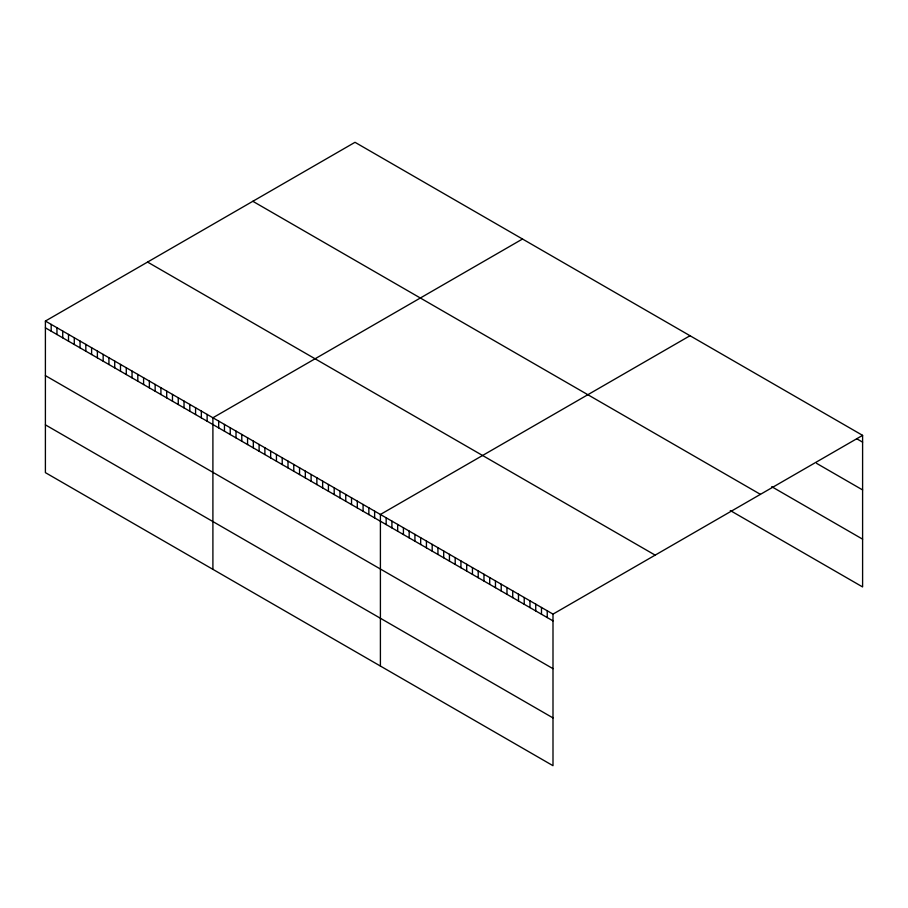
<?xml version="1.0" encoding="UTF-8"?>
<svg xmlns="http://www.w3.org/2000/svg" width="908" height="908" viewBox="0 0 908 908"><rect width="100%" height="100%" fill="white"/><g stroke="black" fill="none" stroke-linecap="round" stroke-linejoin="round"><path stroke-width="1.36" d="M45.4 321.057L552.995 614.114L552.995 765.694L45.4 472.637L45.4 321.057L355.005 142.306L862.6 435.363L862.6 586.943L730.293 510.546M522.509 239.02L212.903 417.771L212.903 569.339M690.023 335.722L380.407 514.473L380.407 666.052M552.995 614.114L862.6 435.363M856.846 438.825L862.6 442.139M816.576 463.352L862.6 489.923M771.709 486.677L862.6 539.159M252.833 201.292L760.427 494.349M147.573 262.072L655.167 555.129M45.4 327.833L552.995 620.89M45.4 375.617L552.995 668.674M45.4 424.853L552.995 717.91M547.24 610.789L547.24 617.576M541.486 607.475L541.486 614.251M535.731 604.149L535.731 610.925M529.977 600.835L529.977 607.611M524.222 597.509L524.222 604.285M518.479 594.184L518.479 600.96M512.725 590.87L512.725 597.646M506.97 587.544L506.97 594.32M501.216 584.219L501.216 591.006M495.462 580.904L495.462 587.68M489.707 577.579L489.707 584.355M483.964 574.265L483.964 581.041M478.21 570.939L478.21 577.715M472.455 567.614L472.455 574.389M466.701 564.299L466.701 571.075M460.946 560.974L460.946 567.75M455.192 557.648L455.192 564.436M449.437 554.334L449.437 561.11M443.694 551.008L443.694 557.784M437.94 547.694L437.94 554.47M432.185 544.369L432.185 551.145M426.431 541.043L426.431 547.819M420.676 537.729L420.676 544.505M414.922 534.403L414.922 541.179M409.179 531.078L409.179 537.865M403.424 527.764L403.424 534.54M397.67 524.438L397.67 531.214M391.916 521.124L391.916 527.9M386.161 517.798L386.161 524.574M374.629 511.136L374.629 517.923M368.864 507.81L368.864 514.586M363.087 504.473L363.087 511.249M357.309 501.137L357.309 507.913M351.532 497.8L351.532 504.576M345.755 494.463L345.755 501.25M339.978 491.137L339.978 497.913M334.201 487.8L334.201 494.576M328.424 484.463L328.424 491.239M322.646 481.126L322.646 487.902M316.869 477.79L316.869 484.577M311.104 474.464L311.104 481.24M305.326 471.127L305.326 477.903M299.549 467.79L299.549 474.566M293.772 464.453L293.772 471.229M287.995 461.116L287.995 467.892M282.218 457.78L282.218 464.567M276.441 454.454L276.441 461.23M270.663 451.117L270.663 457.893M264.886 447.78L264.886 454.556M259.109 444.443L259.109 451.219M253.332 441.106L253.332 447.894M247.566 437.781L247.566 444.557M241.789 434.444L241.789 441.22M236.012 431.107L236.012 437.883M230.235 427.77L230.235 434.546M224.458 424.433L224.458 431.221M218.68 421.108L218.68 427.884M207.126 414.434L207.126 421.21M201.349 411.097L201.349 417.873M195.572 407.76L195.572 414.536M189.806 404.423L189.806 411.211M184.029 401.098L184.029 407.874M178.252 397.761L178.252 404.537M172.475 394.424L172.475 401.2M166.697 391.087L166.697 397.863M160.92 387.75L160.92 394.537M155.143 384.424L155.143 391.2M149.366 381.088L149.366 387.864M143.589 377.751L143.589 384.527M137.812 374.414L137.812 381.19M132.046 371.077L132.046 377.864M126.269 367.751L126.269 374.527M120.492 364.414L120.492 371.19M114.714 361.078L114.714 367.854M108.937 357.741L108.937 364.517M103.16 354.404L103.16 361.18M97.383 351.067L97.383 357.854M91.606 347.741L91.606 354.517M85.829 344.404L85.829 351.18M80.052 341.067L80.052 347.843M74.286 337.731L74.286 344.507M68.509 334.394L68.509 341.181M62.731 331.068L62.731 337.844M56.954 327.731L56.954 334.507M51.177 324.394L51.177 331.17"/></g></svg>
